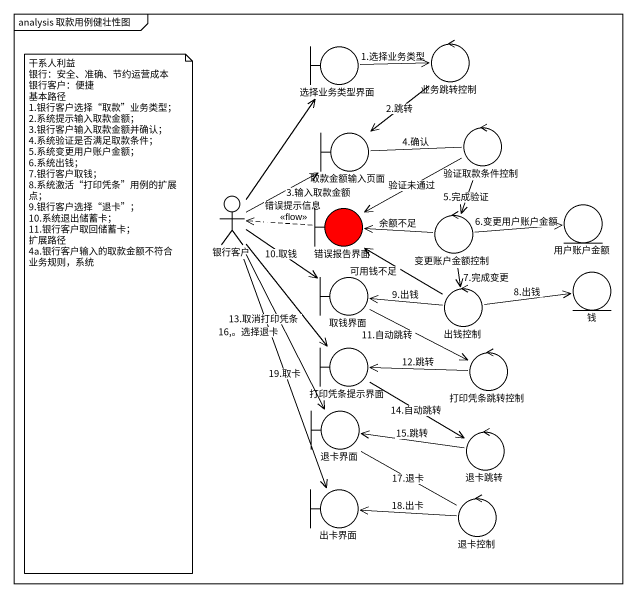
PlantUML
@startuml
mainframe analysis 取款用例健壮性图
boundary 选择业务类型界面
control 业务跳转控制
boundary 取款金额输入页面
control 验证取款条件控制
actor 银行客户
boundary 错误报告界面 #FF0000
control 变更账户金额控制
entity 用户账户金额
boundary 取钱界面
control 出钱控制
entity 钱
boundary 打印凭条提示界面
control 打印凭条跳转控制
boundary 退卡界面
control 退卡跳转
boundary 出卡界面
control 退卡控制
选择业务类型界面 -right-> 业务跳转控制 : 1.选择业务类型
业务跳转控制 --> 取款金额输入页面 : 2.跳转
验证取款条件控制 -left- 取款金额输入页面 : 4.确认
验证取款条件控制 -left-> 错误报告界面 : 验证未通过
验证取款条件控制 --> 变更账户金额控制 : 5.完成验证
银行客户 -up-> 选择业务类型界面
银行客户 -up-> 取款金额输入页面 : 3.输入取款金额
银行客户 -right-> 取钱界面 : 10.取钱
银行客户 --> 打印凭条提示界面 : 13.取消打印凭条
银行客户 --> 退卡界面 : 16,。选择退卡
银行客户 --> 出卡界面 : 19.取卡
错误报告界面 .left.> 银行客户 : 错误提示信息\n<<flow>>
变更账户金额控制 -left-> 错误报告界面 : 余额不足
变更账户金额控制 -right-> 用户账户金额 : 6.变更用户账户金额
变更账户金额控制 --> 出钱控制 : 7.完成变更
取钱界面 -right-> 打印凭条跳转控制 : 11.自动跳转
出钱控制 -up-> 错误报告界面 : 可用钱不足
出钱控制 -left-> 取钱界面 : 9.出钱
出钱控制 -right-> 钱 : 8.出钱
打印凭条提示界面 --> 退卡跳转 : 14.自动跳转
打印凭条跳转控制 -left-> 打印凭条提示界面 : 12.跳转
退卡界面 -- 退卡控制 : 17.退卡
退卡跳转 -left-> 退卡界面 : 15.跳转
退卡控制 -left-> 出卡界面 : 18.出卡
note as N1
  干系人利益
  银行：安全、准确、节约运营成本
  银行客户：便捷
  基本路径
  1.银行客户选择“取款”业务类型；
  2.系统提示输入取款金额；
  3.银行客户输入取款金额并确认；
  4.系统验证是否满足取款条件；
  5.系统变更用户账户金额；
  6.系统出钱；
  7.银行客户取钱；
  8.系统激活“打印凭条”用例的扩展点；
  9.银行客户选择“退卡”；
  10.系统退出储蓄卡；
  11.银行客户取回储蓄卡；
  扩展路径
  4a.银行客户输入的取款金额不符合业务规则，系统
end note
@enduml
